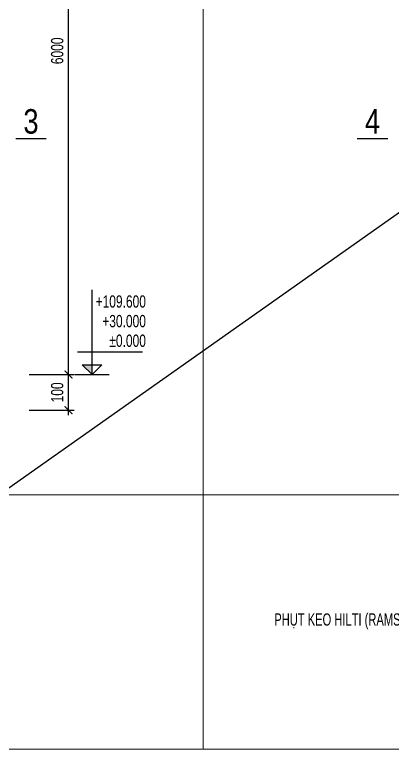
# Model space of a CAD drawing. Header units: millimetres. Extents: x 0 to 84100, y 0 to 158663.
# Drawn here: x 12615 to 14540, y 7455 to 11297 of the extents above; entities that cross this region are included whole.
import ezdxf
from ezdxf.enums import TextEntityAlignment as Align

# ---------------------------------------------------------------- set-up
doc = ezdxf.new("R2010")
doc.units = ezdxf.units.MM
doc.header["$LTSCALE"] = 800
doc.header["$MEASUREMENT"] = 0
doc.layers.get('DEFPOINTS').update_dxf_attribs({"color": 87})
for name, color, linetype in [('CDC.02.DIM', 1, 'Continuous'), ('CDC.06.TEXT', 2, 'Continuous'), ('CDC.10.HATCH', 9, 'Continuous')]:
    doc.layers.add(name, color=color, linetype=linetype)
doc.layers.add('CDC.11.NOTE', color=8, linetype='Continuous', lineweight=18)
doc.layers.add('KCS_Plotter', color=11, linetype='Continuous', plot=False)
doc.styles.add('KC_BIGTEXT', font='arial.ttf', dxfattribs={"width": 0.7})
doc.styles.add('KC_SMTEXT', font='arial.ttf', dxfattribs={"width": 0.7})
doc.styles.add('KCS_SMTEXT', font='arial.ttf', dxfattribs={"width": 0.7})
doc.dimstyles.new('KCS_DIM25', dxfattribs={"dimtxt": 62.5, "dimasz": 40, "dimexe": 30, "dimexo": 0, "dimgap": 25, "dimtad": 1, "dimdec": 0, "dimzin": 13, "dimdsep": 46, "dimtxsty": 'KCS_SMTEXT', "dimblk": 'ARCHTICK', "dimcen": 0, "dimdle": 25, "dimclrd": 1, "dimclre": 1, "dimclrt": 2, "dimadec": 0, "dimazin": 0, "dimtfac": 1, "dimtdec": 0, "dimtix": 1, "dimtmove": 2, "dimatfit": 3, "dimfxl": 1, "dimtolj": 1, "dimtzin": 13, "dimarcsym": 0})

# ---------------------------------------------------------------- blocks, each defined once
blk = doc.blocks.new('COS_CD')
at = {"layer": 'CDC.10.HATCH'}
blk.add_hatch(color=256, dxfattribs=at).paths.add_polyline_path([(37.5, 50), (87.5, 0), (87.5, 50)])
at = {"layer": 'CDC.02.DIM'}
for p, q in [((37.5, 50), (137.5, 50)), ((87.5, 0), (37.5, 50)), ((87.5, 0), (87.5, 50)), ((87.5, 0), (137.5, 50)), ((0, 0), (175, 0))]:
    blk.add_line(p, q, dxfattribs=at)
blk = doc.blocks.new('_ArchTick')
at = {"color": 0, "linetype": 'ByBlock', "const_width": 0.15}
blk.add_lwpolyline([(-0.5, -0.5), (0.5, 0.5)], dxfattribs=at)
blk = doc.blocks.new('*D603')
at = {"layer": 'CDC.02.DIM', "color": 1, "lineweight": -2, "ltscale": 0.5, "transparency": 16777216}
for p, q in [((12687.0652835648, 9465.172116242848), (12917.06528357273, 9465.172116242848)), ((12887.06528357273, 9258.172315432723), (12887.06528357273, 9490.172116242848)), ((12687.0652835648, 9283.172315432723), (12917.06528357273, 9283.172315432723))]:
    blk.add_line(p, q, dxfattribs=at)
at = {"layer": 'DEFPOINTS', "color": 0, "ltscale": 0.5, "transparency": 16777216}
for p in [(12687.0652835648, 9465.172116242848), (12887.06528357273, 9465.172116242848), (12687.0652835648, 9283.172315432723)]:
    blk.add_point(p, dxfattribs=at)
at = {"layer": 'CDC.02.DIM', "color": 1, "lineweight": -2, "ltscale": 0.5, "transparency": 16777216, "xscale": 40, "yscale": 40, "zscale": 40}
for p, rotation in [((12887.06528357273, 9465.172116242848), 90), ((12887.06528357273, 9283.172315432723), 270)]:
    blk.add_blockref('_ArchTick', p, dxfattribs=dict(at, rotation=rotation))
at = {"layer": 'CDC.02.DIM', "color": 2, "ltscale": 0.5, "transparency": 16777216, "insert": (12830.15447184012, 9374.17221583778), "char_height": 62.5, "attachment_point": 5, "rotation": 90, "style": 'KCS_SMTEXT'}
blk.add_mtext('\\A1;{\\C7;100}', dxfattribs=at)
blk = doc.blocks.new('*D610')
at = {"layer": 'CDC.02.DIM', "color": 1, "lineweight": -2, "ltscale": 0.5, "transparency": 16777216}
for p, q in [((12687.06528356526, 12765.17211624285), (12917.06528357226, 12765.17211624285)), ((12887.06528357226, 9440.172116242848), (12887.06528357226, 12790.17211624285)), ((12687.0652835648, 9465.172116242848), (12917.06528357226, 9465.172116242848))]:
    blk.add_line(p, q, dxfattribs=at)
at = {"layer": 'DEFPOINTS', "color": 0, "ltscale": 0.5, "transparency": 16777216}
for p in [(12687.06528356526, 12765.17211624285), (12887.06528357226, 12765.17211624285), (12687.0652835648, 9465.172116242848)]:
    blk.add_point(p, dxfattribs=at)
at = {"layer": 'CDC.02.DIM', "color": 1, "lineweight": -2, "ltscale": 0.5, "transparency": 16777216, "xscale": 40, "yscale": 40, "zscale": 40}
for p, rotation in [((12887.06528357226, 12765.17211624285), 90), ((12887.06528357226, 9465.172116242848), 270)]:
    blk.add_blockref('_ArchTick', p, dxfattribs=dict(at, rotation=rotation))
at = {"layer": 'CDC.02.DIM', "color": 2, "ltscale": 0.5, "transparency": 16777216, "insert": (12830.15447183966, 11115.17211624284), "char_height": 62.5, "attachment_point": 5, "rotation": 90, "style": 'KCS_SMTEXT'}
blk.add_mtext('\\A1;{\\C7;6000}', dxfattribs=at)

msp = doc.modelspace()

# ---------------------------------------------------------------- linework, layer by layer
at = {"layer": 'CDC.02.DIM'}
for p, q in [((13007.89861689874, 9465.172116242844), (13007.89861689874, 9897.2123790365)), ((12932.89861689874, 9580.172116242844), (13264.41004576295, 9580.172116242844))]:
    msp.add_line(p, q, dxfattribs=at)
at = {"layer": 'CDC.11.NOTE', "color": 2}
for p, q in [((13572.99207783064, 14454.68828522883), (13572.99207783016, 7554.688285228825)), ((16922.99207783064, 7554.688285229058), (2322.992077831568, 7554.688285228825))]:
    msp.add_line(p, q, dxfattribs=at)
for points in [[(2322.992077831568, 8852.173894589796), (16922.99207783025, 8852.17389458933)], [(13572.99207783064, 8852.173894589796), (16922.99207783017, 8852.173894590262)], [(13572.99207783157, 8852.17389458933), (16922.99207782971, 8852.173894589796)]]:
    msp.add_lwpolyline(points, dxfattribs=at)
at = {"layer": 'KCS_Plotter'}
msp.add_line((1.086070915334862e-05, -1.047458226821618e-07), (21025.00001101206, 14850.00000000006), dxfattribs=at)

# ---------------------------------------------------------------- block references
at = {"layer": 'CDC.02.DIM'}
msp.add_blockref('COS_CD', (12920.39861689874, 9465.172116242844), dxfattribs=at)

# ---------------------------------------------------------------- texts
at = {"layer": 'CDC.06.TEXT', "color": 4, "style": 'KC_BIGTEXT', "width": 0.8}
for s, p in [('%%U 3 ', (12696.42202998831, 10755.56737537592)), ('%%U 4 ', (14436.49858926695, 10755.56737537592))]:
    msp.add_text(s, height=125, dxfattribs=at).set_placement(p, align=Align.MIDDLE)
at = {"layer": 'CDC.06.TEXT', "color": 2, "style": 'KC_SMTEXT', "width": 0.7}
for s, p in [('+109.600', (13282.14391646388, 9806.22557952025)), ('+30.000', (13282.14391646388, 9706.22557952025)), ('%%P0.000', (13282.14391646388, 9606.22557952025))]:
    msp.add_text(s, height=62.5, dxfattribs=at).set_placement(p, align=Align.RIGHT)
at = {"layer": 'CDC.06.TEXT', "style": 'KC_SMTEXT', "width": 0.65}
msp.add_text('PHỤT KEO HILTI (RAMSET) HOẶC TƯƠNG ĐƯƠNG', height=62.5, dxfattribs=at).set_placement((14629.07708455417, 8185.122015631321), align=Align.CENTER)

# ---------------------------------------------------------------- dimensions: what is measured, and where the dimension line sits
at = {"layer": 'CDC.02.DIM', "ltscale": 0.5}
for base, p1, p2, angle, text, picture, middle in [((12887.06528357226, 12765.17211624285), (12687.06528356479, 9465.172116242844), (12687.06528356525, 12765.17211624284), 89.9999776951635, '{\\C7;6000}', '*D610', (12830.15447183966, 11115.17211624284)), ((12887.06528357273, 9465.172116242848), (12687.06528356479, 9283.17231543272), (12687.06528356479, 9465.172116242844), 90, '{\\C7;100}', '*D603', (12830.15447184012, 9374.17221583778))]:
    dim = msp.add_linear_dim(base=base, p1=p1, p2=p2, angle=angle, text=text, dimstyle='KCS_DIM25', dxfattribs=at)
    dim.commit()
    dim.dimension.update_dxf_attribs({"geometry": picture, "text_midpoint": middle})

doc.saveas('drawing.dxf')
